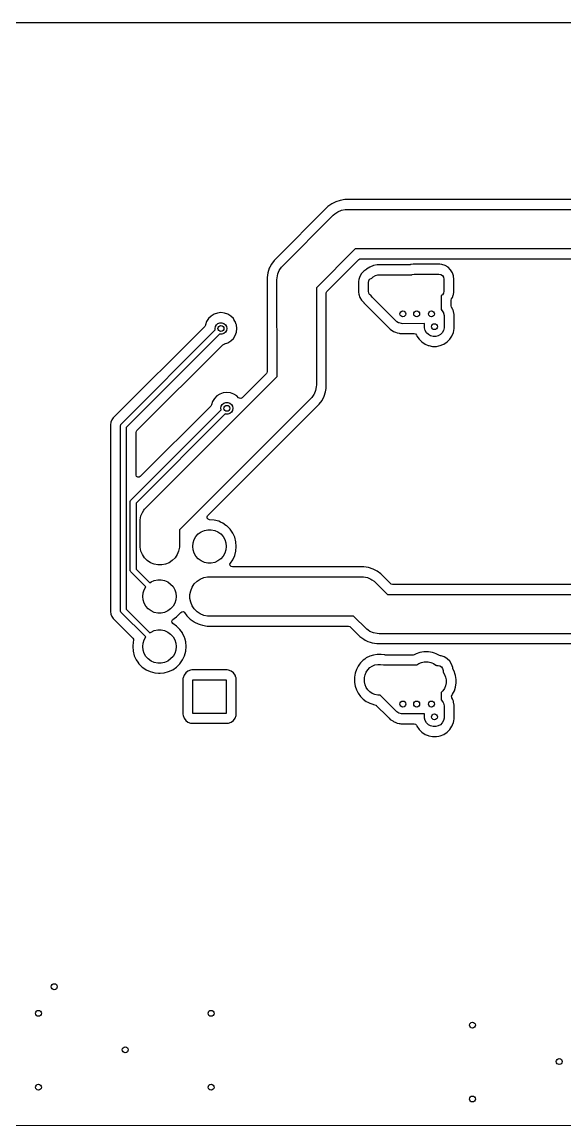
# Model space of a CAD drawing. Extents: x 40 to 347, y -158 to -43.
# Drawn here: x 288.8 to 316.3, y -157.7 to -101.7 of the extents above; entities that cross this region are included whole.
import ezdxf

# ---------------------------------------------------------------- set-up
doc = ezdxf.new("R2010")
doc.units = 0
doc.layers.add('BLACK', color=7, linetype='CONTINUOUS')

msp = doc.modelspace()

# ---------------------------------------------------------------- linework, layer by layer
at = {"layer": 'BLACK', "linetype": 'CONTINUOUS'}
for p, q in [((207.602681, -101.6505), (342.490236, -101.686013)), ((304.466065, -110.876238), (304.274988, -111.015065)), ((304.676503, -110.769014), (304.466065, -110.876238)), ((304.901131, -110.696027), (304.676503, -110.769014)), ((305.134403, -110.659081), (304.901131, -110.696027)), ((330.130434, -110.659081), (305.134403, -110.659081)), ((304.274988, -111.015065), (301.545484, -113.744569)), ((301.916989, -114.087687), (304.545393, -111.452474)), ((304.545393, -111.452474), (304.618106, -111.386571)), ((304.618106, -111.386571), (304.725123, -111.315065)), ((304.725123, -111.315065), (304.781103, -111.27766)), ((304.781103, -111.27766), (304.962215, -111.202641)), ((304.962215, -111.202641), (305.154483, -111.164396)), ((305.154483, -111.164396), (309.54, -111.159581)), ((309.54, -111.159581), (309.637121, -111.164351)), ((309.637121, -111.164351), (330.376614, -111.159674)), ((305.661296, -113.159132), (303.685641, -115.139905)), ((304.226819, -115.307289), (305.837708, -113.6964)), ((309.446268, -113.154976), (305.661296, -113.159132)), ((305.837708, -113.6964), (305.899031, -113.662915)), ((305.899031, -113.662915), (305.925389, -113.660081)), ((305.925389, -113.660081), (330.908097, -113.660081)), ((309.54, -113.159581), (309.446268, -113.154976)), ((330.888017, -113.154766), (309.54, -113.159581)), ((301.299433, -114.146084), (301.226446, -114.370712)), ((301.329255, -114.087558), (301.299433, -114.146084)), ((301.406657, -113.935646), (301.329255, -114.087558)), ((301.545484, -113.744569), (301.406657, -113.935646)), ((301.73306, -114.431796), (301.808079, -114.250684)), ((301.808079, -114.250684), (301.840752, -114.201786)), ((301.840752, -114.201786), (301.916989, -114.087687)), ((306.192448, -114.229541), (306.094289, -114.290087)), ((306.215028, -114.211688), (306.192448, -114.229541)), ((306.234547, -114.19217), (306.215028, -114.211688)), ((306.234548, -114.192169), (306.234547, -114.19217)), ((306.398411, -114.082678), (306.234548, -114.192169)), ((306.398424, -114.082671), (306.398411, -114.082678)), ((306.580492, -114.007257), (306.398424, -114.082671)), ((306.580502, -114.007254), (306.580492, -114.007257)), ((306.773789, -113.968807), (306.580502, -114.007254)), ((308.411909, -113.968807), (306.773789, -113.968807)), ((308.450911, -113.962513), (308.411909, -113.968807)), ((308.462312, -113.958735), (308.450911, -113.962513)), ((308.494535, -113.948057), (308.462312, -113.958735)), ((308.597313, -113.937558), (308.494535, -113.948057)), ((308.59733, -113.937557), (308.597313, -113.937558)), ((309.947342, -113.937557), (308.59733, -113.937557)), ((310.050127, -113.948057), (309.947342, -113.937557)), ((310.050129, -113.948058), (310.050127, -113.948057)), ((310.216666, -114.003243), (310.050129, -113.948058)), ((310.365988, -114.095345), (310.216666, -114.003243)), ((310.490044, -114.219401), (310.365988, -114.095345)), ((310.582146, -114.368723), (310.490044, -114.219401)), ((301.226446, -114.370712), (301.1895, -114.603983)), ((301.1895, -114.603983), (301.1895, -119.38711)), ((301.69, -114.722081), (301.694815, -114.624064)), ((301.694357, -119.641708), (301.69, -114.722081)), ((301.694815, -114.624064), (301.73306, -114.431796)), ((305.831983, -114.715347), (305.821832, -114.814704)), ((305.821832, -114.814704), (305.821832, -115.361394)), ((305.885328, -114.554362), (305.831983, -114.715347)), ((305.885333, -114.554351), (305.885328, -114.554362)), ((305.974361, -114.410016), (305.885333, -114.554351)), ((306.094289, -114.290087), (305.974361, -114.410016)), ((306.322332, -114.863057), (306.339459, -114.776953)), ((306.339459, -114.776953), (306.388233, -114.703958)), ((306.388233, -114.703958), (306.461228, -114.655184)), ((306.461228, -114.655184), (306.491398, -114.649182)), ((306.491398, -114.649182), (306.567951, -114.57263)), ((306.567951, -114.57263), (306.68099, -114.507367)), ((306.68099, -114.507367), (306.807069, -114.473585)), ((306.807069, -114.473585), (307.922332, -114.469307)), ((307.922332, -114.469307), (307.981479, -114.473184)), ((307.981479, -114.473184), (308.530215, -114.471416)), ((308.530215, -114.471416), (308.551661, -114.457087)), ((308.551661, -114.457087), (308.647332, -114.438057)), ((308.647332, -114.438057), (309.897332, -114.438057)), ((309.897332, -114.438057), (309.993003, -114.457087)), ((309.993003, -114.457087), (310.074109, -114.51128)), ((310.074109, -114.51128), (310.128302, -114.592386)), ((310.128302, -114.592386), (310.147332, -114.688057)), ((310.147332, -114.688057), (310.147332, -115.313057)), ((310.635746, -114.530476), (310.582146, -114.368723)), ((310.63733, -114.535257), (310.635746, -114.530476)), ((310.637331, -114.53526), (310.63733, -114.535257)), ((310.64449, -114.605346), (310.637331, -114.53526)), ((310.647831, -114.638049), (310.64449, -114.605346)), ((310.647832, -115.363066), (310.647831, -114.638049)), ((303.685641, -115.139905), (303.69, -120.06)), ((304.1905, -115.39497), (304.200359, -115.361394)), ((304.200359, -115.361394), (304.210185, -115.327931)), ((304.210185, -115.327931), (304.226819, -115.307289)), ((305.821832, -115.361394), (305.821833, -115.361412)), ((305.821833, -115.361412), (305.831982, -115.460764)), ((306.322332, -115.313057), (306.322332, -114.863057)), ((306.339459, -115.399161), (306.322332, -115.313057)), ((310.147332, -115.313057), (310.128302, -115.408728)), ((310.637331, -115.465854), (310.647832, -115.363066)), ((304.1905, -120.178097), (304.1905, -115.39497)), ((305.831982, -115.460764), (305.831983, -115.460767)), ((305.831983, -115.460767), (305.885328, -115.621751)), ((305.885328, -115.621751), (305.885333, -115.621762)), ((305.885333, -115.621762), (305.974361, -115.766097)), ((305.974361, -115.766097), (305.974364, -115.766101)), ((305.974364, -115.766101), (306.071132, -115.862869)), ((306.071132, -115.862869), (306.086553, -115.881659)), ((306.086553, -115.881659), (306.095191, -115.894587)), ((306.095191, -115.894587), (306.095192, -115.894588)), ((306.095192, -115.894588), (306.095193, -115.894589)), ((306.095193, -115.894589), (306.23455, -116.033946)), ((306.388233, -115.472156), (306.339459, -115.399161)), ((306.446875, -115.511339), (306.388233, -115.472156)), ((306.475655, -115.561188), (306.446875, -115.511339)), ((306.47567, -115.561203), (306.475655, -115.561188)), ((306.518779, -115.61036), (306.47567, -115.561203)), ((307.767744, -116.853277), (306.518779, -115.61036)), ((310.074109, -115.489834), (310.019057, -115.526618)), ((310.019057, -115.526618), (310.0216, -116.249099)), ((310.128302, -115.408728), (310.074109, -115.489834)), ((310.522832, -115.76372), (310.541294, -115.698623)), ((310.522832, -116.041202), (310.522832, -115.76372)), ((310.541294, -115.698623), (310.582141, -115.632399)), ((310.58214, -115.632399), (310.582146, -115.632391)), ((310.582141, -115.632399), (310.58214, -115.632399)), ((310.582146, -115.632391), (310.622241, -115.511394)), ((310.622241, -115.511394), (310.637331, -115.465854)), ((298.500476, -116.474211), (298.347737, -116.570184)), ((298.670745, -116.414631), (298.500476, -116.474211)), ((298.67075, -116.41463), (298.670745, -116.414631)), ((298.849996, -116.394435), (298.67075, -116.41463)), ((298.850004, -116.394435), (298.849996, -116.394435)), ((299.029249, -116.41463), (298.850004, -116.394435)), ((299.029254, -116.414631), (299.029249, -116.41463)), ((299.199523, -116.474211), (299.029254, -116.414631)), ((299.352116, -116.570092), (299.199523, -116.474211)), ((306.23455, -116.033946), (306.234551, -116.033946)), ((306.234551, -116.033946), (306.241618, -116.041013)), ((306.241618, -116.041013), (306.241617, -116.041013)), ((306.241617, -116.041013), (306.24162, -116.041015)), ((306.24162, -116.041015), (307.295192, -117.094588)), ((310.0216, -116.249099), (310.025885, -116.253254)), ((310.025885, -116.253254), (310.069, -116.302417)), ((310.069, -116.302417), (310.069009, -116.302426)), ((310.069009, -116.302426), (310.12451, -116.398557)), ((310.12451, -116.398557), (310.134272, -116.415465)), ((310.134272, -116.415465), (310.168055, -116.541544)), ((310.522852, -116.043414), (310.522832, -116.041202)), ((310.543728, -116.110091), (310.522852, -116.043414)), ((310.558964, -116.132893), (310.543728, -116.110091)), ((310.558966, -116.132899), (310.558964, -116.132893)), ((310.558967, -116.1329), (310.558966, -116.132899)), ((310.594021, -116.21753), (310.558967, -116.1329)), ((310.602887, -116.238934), (310.594021, -116.21753)), ((310.622797, -116.287002), (310.602887, -116.238934)), ((310.634383, -116.314972), (310.622797, -116.287002)), ((310.634385, -116.314977), (310.634383, -116.314972)), ((310.646826, -116.377523), (310.634385, -116.314977)), ((310.65101, -116.398557), (310.646826, -116.377523)), ((310.669983, -116.493946), (310.65101, -116.398557)), ((310.672831, -116.508262), (310.669983, -116.493946)), ((298.063815, -117.027988), (298.036743, -117.0924)), ((298.06463, -117.020753), (298.063815, -117.027988)), ((298.064632, -117.020744), (298.06463, -117.020753)), ((298.12421, -116.850478), (298.064632, -117.020744)), ((298.220184, -116.697737), (298.12421, -116.850478)), ((298.347737, -116.570184), (298.220184, -116.697737)), ((298.568092, -117.097394), (298.620187, -117.007164)), ((298.620187, -117.007164), (298.7, -116.940192)), ((298.7, -116.940192), (298.797906, -116.904558)), ((298.797906, -116.904558), (298.902094, -116.904558)), ((298.902094, -116.904558), (299, -116.940192)), ((299, -116.940192), (299.079813, -117.007164)), ((299.079813, -117.007164), (299.131908, -117.097394)), ((299.352262, -116.570184), (299.352116, -116.570092)), ((299.479816, -116.697738), (299.352262, -116.570184)), ((299.505286, -116.738273), (299.479816, -116.697738)), ((299.557106, -116.820745), (299.505286, -116.738273)), ((299.575789, -116.850478), (299.557106, -116.820745)), ((299.624246, -116.988959), (299.575789, -116.850478)), ((299.635368, -117.020745), (299.624246, -116.988959)), ((299.635369, -117.02075), (299.635368, -117.020745)), ((299.655565, -117.199996), (299.635369, -117.02075)), ((307.767951, -116.853484), (307.767744, -116.853277)), ((307.856414, -116.904558), (307.767951, -116.853484)), ((307.88099, -116.918747), (307.856414, -116.904558)), ((308.007069, -116.95253), (307.88099, -116.918747)), ((308.007084, -116.95253), (308.007069, -116.95253)), ((308.072332, -116.956807), (308.007084, -116.95253)), ((309.174957, -116.953693), (308.072332, -116.956807)), ((309.17661, -117.17207), (309.174957, -116.953693)), ((310.168055, -116.541544), (310.168055, -116.541676)), ((310.168055, -116.541676), (310.172332, -117.106807)), ((310.672832, -116.508265), (310.672831, -116.508262)), ((310.672832, -117.20535), (310.672832, -116.508265)), ((298.028277, -117.101776), (293.394727, -121.735325)), ((293.775279, -122.066665), (298.563193, -117.274823)), ((298.772153, -117.486068), (294.047146, -122.214951)), ((298.036743, -117.0924), (298.028277, -117.101776)), ((298.55, -117.2), (298.568092, -117.097394)), ((298.563193, -117.274823), (298.55, -117.2)), ((298.797906, -117.495442), (298.772153, -117.486068)), ((298.902094, -117.495442), (298.797906, -117.495442)), ((299, -117.459808), (298.902094, -117.495442)), ((299.079813, -117.392836), (299, -117.459808)), ((299.131908, -117.302606), (299.079813, -117.392836)), ((299.131908, -117.097394), (299.15, -117.2)), ((299.15, -117.2), (299.131908, -117.302606)), ((299.479816, -117.702262), (299.575789, -117.549522)), ((299.575789, -117.549522), (299.635368, -117.379255)), ((299.635368, -117.379255), (299.635369, -117.379249)), ((299.635369, -117.379249), (299.655565, -117.200003)), ((299.655565, -117.200003), (299.655565, -117.199996)), ((307.295192, -117.094588), (307.295193, -117.094589)), ((307.295193, -117.094589), (307.395192, -117.194588)), ((307.395192, -117.194588), (307.434551, -117.233947)), ((307.434551, -117.233947), (307.598411, -117.343435)), ((307.598411, -117.343435), (307.598413, -117.343436)), ((307.598413, -117.343436), (307.598418, -117.343439)), ((307.598418, -117.343439), (307.70132, -117.386062)), ((307.70132, -117.386062), (307.780496, -117.418858)), ((307.780496, -117.418858), (307.877144, -117.438082)), ((307.877144, -117.438082), (307.925467, -117.447694)), ((307.925467, -117.447694), (307.97379, -117.457307)), ((307.97379, -117.457307), (307.973791, -117.457307)), ((307.973791, -117.457307), (307.973792, -117.457307)), ((307.973792, -117.457307), (308.170872, -117.457307)), ((308.170872, -117.457307), (308.651727, -117.457307)), ((308.651727, -117.457307), (308.718766, -117.476992)), ((308.718766, -117.476992), (308.764521, -117.529796)), ((308.764521, -117.529796), (308.766271, -117.533816)), ((308.766271, -117.533816), (308.779333, -117.56535)), ((308.779333, -117.56535), (308.785699, -117.580719)), ((308.785699, -117.580719), (308.785703, -117.580726)), ((308.785703, -117.580726), (308.895192, -117.744589)), ((309.210392, -117.298149), (309.17661, -117.17207)), ((309.275655, -117.411188), (309.210392, -117.298149)), ((309.367951, -117.503484), (309.275655, -117.411188)), ((309.48099, -117.568747), (309.367951, -117.503484)), ((309.607069, -117.602529), (309.48099, -117.568747)), ((309.737595, -117.602529), (309.607069, -117.602529)), ((309.863674, -117.568747), (309.737595, -117.602529)), ((309.976713, -117.503484), (309.863674, -117.568747)), ((310.069009, -117.411188), (309.976713, -117.503484)), ((310.134272, -117.298149), (310.069009, -117.411188)), ((310.168054, -117.17207), (310.134272, -117.298149)), ((310.172332, -117.106807), (310.168054, -117.17207)), ((310.449471, -117.744589), (310.558964, -117.580721)), ((310.558964, -117.580721), (310.634383, -117.398642)), ((310.634383, -117.398642), (310.652941, -117.305348)), ((310.652941, -117.305348), (310.672832, -117.20535)), ((294.586814, -122.38313), (298.948223, -118.02172)), ((298.948223, -118.02172), (299.009544, -117.988237)), ((299.009544, -117.988237), (299.02202, -117.986183)), ((299.02202, -117.986183), (299.029255, -117.985368)), ((299.029255, -117.985368), (299.199522, -117.925789)), ((299.199522, -117.925789), (299.352262, -117.829816)), ((299.352262, -117.829816), (299.479816, -117.702262)), ((308.895192, -117.744589), (309.034546, -117.883943)), ((309.034546, -117.883943), (309.03455, -117.883946)), ((309.03455, -117.883946), (309.198411, -117.993435)), ((309.198411, -117.993435), (309.198424, -117.993442)), ((309.198424, -117.993442), (309.36254, -118.06142)), ((309.36254, -118.06142), (309.380497, -118.068858)), ((309.380497, -118.068858), (309.380501, -118.068858)), ((309.380501, -118.068858), (309.380502, -118.068859)), ((309.380502, -118.068859), (309.573788, -118.107307)), ((309.573788, -118.107307), (309.573791, -118.107307)), ((309.573791, -118.107307), (309.770875, -118.107307)), ((309.770875, -118.107307), (309.900914, -118.081439)), ((309.900914, -118.081439), (309.964167, -118.068858)), ((309.964167, -118.068858), (310.105083, -118.010489)), ((310.105083, -118.010489), (310.146239, -117.993442)), ((310.146239, -117.993441), (310.146246, -117.993439)), ((310.146239, -117.993442), (310.146239, -117.993441)), ((310.146246, -117.993439), (310.310114, -117.883946)), ((310.310114, -117.883946), (310.449471, -117.744589)), ((294.976989, -126.365606), (301.694357, -119.641708)), ((301.153181, -119.474791), (299.917706, -120.710266)), ((301.169815, -119.454149), (301.153181, -119.474791)), ((301.1895, -119.38711), (301.169815, -119.454149)), ((303.64694, -120.350285), (303.571921, -120.531397)), ((303.685185, -120.158017), (303.64694, -120.350285)), ((303.69, -120.06), (303.685185, -120.158017)), ((304.080568, -120.635992), (304.153553, -120.411369)), ((304.153553, -120.411369), (304.180393, -120.241908)), ((304.180393, -120.241908), (304.1905, -120.178097)), ((303.46301, -120.694394), (296.747091, -127.41684)), ((298.42421, -120.900478), (298.364632, -121.070744)), ((298.520184, -120.747737), (298.42421, -120.900478)), ((298.647737, -120.620184), (298.520184, -120.747737)), ((298.800476, -120.524211), (298.647737, -120.620184)), ((298.970745, -120.464631), (298.800476, -120.524211)), ((298.97075, -120.46463), (298.970745, -120.464631)), ((299.149996, -120.444435), (298.97075, -120.46463)), ((299, -120.990192), (299.097906, -120.954558)), ((299.097906, -120.954558), (299.202094, -120.954558)), ((299.150004, -120.444435), (299.149996, -120.444435)), ((299.329249, -120.46463), (299.150004, -120.444435)), ((299.202094, -120.954558), (299.3, -120.990192)), ((299.329254, -120.464631), (299.329249, -120.46463)), ((299.499523, -120.524211), (299.329254, -120.464631)), ((299.652262, -120.620184), (299.499523, -120.524211)), ((299.742344, -120.710266), (299.652262, -120.620184)), ((299.786691, -120.738767), (299.742344, -120.710266)), ((299.856383, -120.743751), (299.786691, -120.738767)), ((299.917706, -120.710266), (299.856383, -120.743751)), ((303.555471, -120.556016), (303.46301, -120.694394)), ((303.571921, -120.531397), (303.555471, -120.556016)), ((303.834517, -121.03751), (303.973343, -120.846434)), ((303.973343, -120.846434), (304.080568, -120.635992)), ((294.275279, -125.916665), (298.863194, -121.324828)), ((299.072159, -121.536071), (294.547195, -126.064901)), ((298.328277, -121.151775), (294.762181, -124.717872)), ((298.336743, -121.1424), (298.328277, -121.151775)), ((298.363815, -121.077988), (298.336743, -121.1424)), ((298.36463, -121.070752), (298.363815, -121.077988)), ((298.364632, -121.070744), (298.36463, -121.070752)), ((298.85, -121.25), (298.868092, -121.147394)), ((298.863194, -121.324828), (298.85, -121.25)), ((298.868092, -121.147394), (298.920187, -121.057164)), ((298.920187, -121.057164), (299, -120.990192)), ((299.097906, -121.545442), (299.072159, -121.536071)), ((299.202094, -121.545442), (299.097906, -121.545442)), ((299.3, -121.509808), (299.202094, -121.545442)), ((299.3, -120.990192), (299.379813, -121.057164)), ((299.379813, -121.442836), (299.3, -121.509808)), ((299.379813, -121.057164), (299.431908, -121.147394)), ((299.431908, -121.352606), (299.379813, -121.442836)), ((299.431908, -121.147394), (299.45, -121.25)), ((299.45, -121.25), (299.431908, -121.352606)), ((300.241835, -124.630191), (303.834517, -121.03751)), ((293.274497, -121.960261), (293.2495, -122.085928)), ((293.2495, -122.085928), (293.2495, -131.569795)), ((293.274499, -121.960255), (293.274497, -121.960261)), ((293.323534, -121.841874), (293.274499, -121.960255)), ((293.358674, -121.789283), (293.323534, -121.841874)), ((293.394724, -121.735328), (293.358673, -121.789282)), ((293.358673, -121.789282), (293.358674, -121.789283)), ((293.394727, -121.735325), (293.394724, -121.735328)), ((293.752882, -122.120736), (293.7673, -122.085928)), ((293.7673, -122.085928), (293.775279, -122.066665)), ((293.75, -122.15), (293.752882, -122.120736)), ((293.752882, -131.534989), (293.75, -122.15)), ((294.047146, -122.214951), (294.049982, -131.447504)), ((294.5505, -122.470806), (294.570185, -122.403767)), ((294.5505, -124.630191), (294.5505, -122.470806)), ((294.570185, -122.403767), (294.586814, -122.38313)), ((294.550816, -124.639037), (294.5505, -124.630191)), ((294.575233, -124.704501), (294.550816, -124.639037)), ((294.631166, -124.746373), (294.575233, -124.704501)), ((294.700858, -124.751357), (294.631166, -124.746373)), ((294.762181, -124.717872), (294.700858, -124.751357)), ((298.181309, -126.690717), (300.241835, -124.630191)), ((294.25, -126), (294.252882, -125.970736)), ((294.252882, -129.494989), (294.25, -126)), ((294.252882, -125.970736), (294.271711, -125.92528)), ((294.271711, -125.92528), (294.275279, -125.916665)), ((294.547195, -126.064901), (294.549951, -129.40742)), ((294.79306, -126.709715), (294.868079, -126.528603)), ((294.868079, -126.528603), (294.939991, -126.420979)), ((294.939991, -126.420979), (294.976989, -126.365606)), ((294.75, -127), (294.754815, -126.901983)), ((294.754815, -128.300098), (294.75, -127)), ((294.754815, -126.901983), (294.79306, -126.709715)), ((298.146252, -126.760751), (298.175277, -126.697195)), ((298.156196, -126.829909), (298.146252, -126.760751)), ((298.201951, -126.882713), (298.156196, -126.829909)), ((298.175277, -126.697195), (298.181309, -126.690717)), ((298.266949, -126.901798), (298.201951, -126.882713)), ((298.266938, -126.901926), (298.266949, -126.901798)), ((298.267571, -126.901981), (298.266938, -126.901926)), ((298.26899, -126.902398), (298.267571, -126.901981)), ((298.272333, -126.902398), (298.26899, -126.902398)), ((298.507735, -126.922993), (298.272333, -126.902398)), ((298.507745, -126.922995), (298.507735, -126.922993)), ((298.735987, -126.984151), (298.507745, -126.922995)), ((298.735991, -126.984153), (298.735987, -126.984151)), ((298.735995, -126.984154), (298.735991, -126.984153)), ((298.826913, -127.02655), (298.735995, -126.984154)), ((298.950162, -127.084022), (298.826913, -127.02655)), ((298.950166, -127.084024), (298.950162, -127.084022)), ((299.104853, -127.192338), (298.950166, -127.084024)), ((296.747091, -127.41684), (296.75, -128.202081)), ((297.584668, -127.75844), (297.703571, -127.626384)), ((297.703571, -127.626384), (297.847332, -127.521935)), ((297.847332, -127.521935), (298.009668, -127.449659)), ((298.009668, -127.449659), (298.183483, -127.412713)), ((298.183483, -127.412713), (298.361181, -127.412713)), ((298.361181, -127.412713), (298.534996, -127.449659)), ((298.534996, -127.449659), (298.697332, -127.521935)), ((298.697332, -127.521935), (298.841093, -127.626384)), ((298.841093, -127.626384), (298.959996, -127.75844)), ((299.135282, -127.213645), (299.104853, -127.192338)), ((299.143727, -127.219558), (299.135282, -127.213645)), ((299.143734, -127.219563), (299.143727, -127.219558)), ((299.310826, -127.386654), (299.143734, -127.219563)), ((299.419251, -127.541501), (299.310826, -127.386654)), ((299.446367, -127.580228), (299.419251, -127.541501)), ((299.546235, -127.794394), (299.446367, -127.580228)), ((296.75, -128.202081), (296.745185, -128.300098)), ((297.422332, -128.258057), (297.440907, -128.081332)), ((297.440907, -128.434782), (297.422332, -128.258057)), ((297.440907, -128.081332), (297.495818, -127.912331)), ((297.495818, -127.912331), (297.584668, -127.75844)), ((298.959996, -127.75844), (299.048846, -127.912331)), ((299.048846, -127.912331), (299.103757, -128.081332)), ((299.103757, -128.081332), (299.122332, -128.258057)), ((299.122332, -128.258057), (299.103757, -128.434782)), ((299.607395, -128.022649), (299.546235, -127.794394)), ((299.627991, -128.258057), (299.607395, -128.022649)), ((299.607395, -128.493465), (299.627991, -128.258057)), ((294.79306, -128.492366), (294.754815, -128.300098)), ((294.868079, -128.673478), (294.79306, -128.492366)), ((294.97699, -128.836474), (294.868079, -128.673478)), ((296.631921, -128.673478), (296.52301, -128.836474)), ((296.70694, -128.492366), (296.631921, -128.673478)), ((296.745185, -128.300098), (296.70694, -128.492366)), ((297.495818, -128.603783), (297.440907, -128.434782)), ((297.584668, -128.757674), (297.495818, -128.603783)), ((297.703571, -128.88973), (297.584668, -128.757674)), ((298.959996, -128.757674), (298.841093, -128.88973)), ((299.048846, -128.603783), (298.959996, -128.757674)), ((299.103757, -128.434782), (299.048846, -128.603783)), ((299.446367, -128.935887), (299.546235, -128.72172)), ((299.546235, -128.72172), (299.607395, -128.493465)), ((295.115607, -128.975091), (294.97699, -128.836474)), ((295.278603, -129.084002), (295.115607, -128.975091)), ((295.459715, -129.159021), (295.278603, -129.084002)), ((295.651983, -129.197266), (295.459715, -129.159021)), ((295.848017, -129.197266), (295.651983, -129.197266)), ((296.040285, -129.159021), (295.848017, -129.197266)), ((296.221397, -129.084002), (296.040285, -129.159021)), ((296.384393, -128.975091), (296.221397, -129.084002)), ((296.52301, -128.836474), (296.384393, -128.975091)), ((297.847332, -128.994179), (297.703571, -128.88973)), ((298.009668, -129.066455), (297.847332, -128.994179)), ((298.183483, -129.103401), (298.009668, -129.066455)), ((298.361181, -129.103401), (298.183483, -129.103401)), ((298.534996, -129.066455), (298.361181, -129.103401)), ((298.697332, -128.994179), (298.534996, -129.066455)), ((298.841093, -128.88973), (298.697332, -128.994179)), ((299.308587, -129.15591), (299.32975, -129.102434)), ((299.318531, -129.225068), (299.308587, -129.15591)), ((299.364286, -129.277872), (299.318531, -129.225068)), ((299.32975, -129.102434), (299.446364, -128.935891)), ((299.431325, -129.297557), (299.364286, -129.277872)), ((306.100424, -129.297557), (299.431325, -129.297557)), ((299.446363, -128.935891), (299.446367, -128.935887)), ((299.446364, -128.935891), (299.446363, -128.935891)), ((306.100429, -129.297557), (306.100424, -129.297557)), ((306.3337, -129.334503), (306.100429, -129.297557)), ((306.558328, -129.40749), (306.3337, -129.334503)), ((294.261053, -129.514714), (294.252882, -129.494989)), ((294.275279, -129.54906), (294.261053, -129.514714)), ((294.293934, -129.571791), (294.275279, -129.54906)), ((295.036669, -130.312292), (294.293934, -129.571791)), ((294.549951, -129.40742), (295.24897, -130.104336)), ((297.637939, -130.025047), (297.800935, -129.916136)), ((297.800935, -129.916136), (297.982047, -129.841117)), ((297.982047, -129.841117), (298.174315, -129.802872)), ((298.174315, -129.802872), (305.982332, -129.798057)), ((305.982332, -129.798057), (306.080349, -129.802872)), ((306.080349, -129.802872), (306.272617, -129.841117)), ((306.272617, -129.841117), (306.453729, -129.916136)), ((306.453729, -129.916136), (306.500344, -129.947283)), ((306.500344, -129.947283), (306.616726, -130.025046)), ((306.699837, -129.479593), (306.558328, -129.40749)), ((306.768766, -129.514714), (306.699837, -129.479593)), ((306.947856, -129.644832), (306.768766, -129.514714)), ((306.959843, -129.653541), (306.947856, -129.644832)), ((307.45754, -130.151238), (306.959843, -129.653541)), ((294.900907, -130.621332), (294.955818, -130.452331)), ((294.955818, -130.452331), (295.036669, -130.312292)), ((295.24897, -130.104336), (295.307332, -130.061935)), ((295.307332, -130.061935), (295.469668, -129.989659)), ((295.469668, -129.989659), (295.643483, -129.952713)), ((295.643483, -129.952713), (295.821181, -129.952713)), ((295.821181, -129.952713), (295.994996, -129.989659)), ((295.994996, -129.989659), (296.157332, -130.061935)), ((296.157332, -130.061935), (296.301093, -130.166384)), ((296.301093, -130.166384), (296.419996, -130.29844)), ((296.419996, -130.29844), (296.508846, -130.452331)), ((296.508846, -130.452331), (296.563757, -130.621332)), ((297.277147, -130.70004), (297.315392, -130.507772)), ((297.315392, -130.507772), (297.390411, -130.32666)), ((297.390411, -130.32666), (297.499322, -130.163664)), ((297.499322, -130.163664), (297.637939, -130.025047)), ((306.616726, -130.025046), (307.289203, -130.692767)), ((307.478182, -130.167872), (307.45754, -130.151238)), ((307.545221, -130.187557), (307.478182, -130.167872)), ((330.640424, -130.187557), (307.545221, -130.187557)), ((294.882332, -130.798057), (294.900907, -130.621332)), ((294.900907, -130.974782), (294.882332, -130.798057)), ((294.955818, -131.143783), (294.900907, -130.974782)), ((296.563757, -130.974782), (296.508846, -131.143783)), ((296.563757, -130.621332), (296.582332, -130.798057)), ((296.582332, -130.798057), (296.563757, -130.974782)), ((297.277147, -130.896074), (297.277147, -130.70004)), ((297.315392, -131.088342), (297.277147, -130.896074)), ((307.289203, -130.692767), (330.522332, -130.688057)), ((293.2495, -131.569795), (293.252634, -131.585549)), ((293.252634, -131.585549), (293.269325, -131.669459)), ((293.759542, -131.551067), (293.752882, -131.534989)), ((293.775279, -131.58906), (293.759542, -131.551067)), ((293.793934, -131.611791), (293.775279, -131.58906)), ((295.036851, -132.851977), (293.793934, -131.611791)), ((294.049982, -131.447504), (295.249248, -132.644135)), ((295.044668, -131.297674), (294.955818, -131.143783)), ((295.163571, -131.42973), (295.044668, -131.297674)), ((295.307332, -131.534179), (295.163571, -131.42973)), ((295.469668, -131.606455), (295.307332, -131.534179)), ((295.643483, -131.643401), (295.469668, -131.606455)), ((295.994996, -131.606455), (295.821181, -131.643401)), ((296.157332, -131.534179), (295.994996, -131.606455)), ((296.301093, -131.42973), (296.157332, -131.534179)), ((296.419996, -131.297674), (296.301093, -131.42973)), ((296.508846, -131.143783), (296.419996, -131.297674)), ((296.770827, -131.669458), (296.80848, -131.615682)), ((296.80848, -131.615682), (296.863054, -131.572059)), ((296.863054, -131.572059), (296.932553, -131.564865)), ((296.932553, -131.564865), (296.994908, -131.596387)), ((296.994908, -131.596387), (297.010371, -131.61392)), ((297.010371, -131.61392), (297.127815, -131.775567)), ((297.390411, -131.269454), (297.315392, -131.088342)), ((297.499322, -131.43245), (297.390411, -131.269454)), ((297.637939, -131.571067), (297.499322, -131.43245)), ((297.800935, -131.679978), (297.637939, -131.571067)), ((293.269325, -131.669459), (293.272354, -131.684683)), ((293.272354, -131.684683), (293.272355, -131.684693)), ((293.272355, -131.684693), (293.272356, -131.684693)), ((293.272356, -131.684693), (293.274498, -131.695469)), ((293.274498, -131.695469), (293.274499, -131.69547)), ((293.274499, -131.69547), (293.323533, -131.81385)), ((293.323533, -131.81385), (293.394726, -131.920398)), ((293.394726, -131.920398), (293.394727, -131.920399)), ((293.394727, -131.920399), (294.384622, -132.910293)), ((295.821181, -131.643401), (295.643483, -131.643401)), ((296.367355, -132.045557), (296.398878, -131.983202)), ((296.374549, -132.115055), (296.367355, -132.045557)), ((296.418174, -132.169632), (296.374549, -132.115055)), ((296.398878, -131.983202), (296.418174, -131.966482)), ((296.418174, -131.966482), (296.483987, -131.920399)), ((296.603728, -132.299558), (296.418174, -132.169632)), ((296.483987, -131.920399), (296.603733, -131.836552)), ((296.603733, -131.836552), (296.770827, -131.669458)), ((297.127815, -131.775567), (297.294822, -131.942574)), ((297.294822, -131.942574), (297.485899, -132.0814)), ((297.485899, -132.0814), (297.517517, -132.09751)), ((297.517517, -132.09751), (297.696335, -132.188623)), ((297.696335, -132.188623), (297.696337, -132.188623)), ((297.696337, -132.188623), (297.69634, -132.188625)), ((297.69634, -132.188625), (297.791062, -132.219402)), ((297.982047, -131.754997), (297.800935, -131.679978)), ((298.174315, -131.793242), (297.982047, -131.754997)), ((298.272332, -131.798057), (298.174315, -131.793242)), ((305.565674, -131.793559), (298.272332, -131.798057)), ((306.237938, -132.461067), (305.565674, -131.793559)), ((295.249248, -132.644135), (295.307332, -132.601935)), ((295.307332, -132.601935), (295.469668, -132.529659)), ((295.469668, -132.529659), (295.643483, -132.492713)), ((295.643483, -132.492713), (295.821181, -132.492713)), ((295.821181, -132.492713), (295.994996, -132.529659)), ((295.994996, -132.529659), (296.157332, -132.601935)), ((296.157332, -132.601935), (296.301093, -132.706384)), ((296.301093, -132.706384), (296.419996, -132.83844)), ((296.603734, -132.299563), (296.603728, -132.299558)), ((296.770826, -132.466654), (296.603734, -132.299563)), ((296.895618, -132.644876), (296.770826, -132.466654)), ((296.906367, -132.660228), (296.895618, -132.644876)), ((297.006235, -132.874394), (296.906367, -132.660228)), ((297.791062, -132.219402), (297.920963, -132.26161)), ((297.920963, -132.26161), (298.154235, -132.298557)), ((298.154235, -132.298557), (298.15424, -132.298557)), ((298.15424, -132.298557), (305.309443, -132.298557)), ((305.309443, -132.298557), (305.376482, -132.318242)), ((305.376482, -132.318242), (305.397124, -132.334876)), ((305.397124, -132.334876), (305.894822, -132.832574)), ((306.312006, -132.510557), (306.237938, -132.461067)), ((306.400935, -132.569978), (306.312006, -132.510557)), ((306.582047, -132.644997), (306.400935, -132.569978)), ((306.774315, -132.683242), (306.582047, -132.644997)), ((306.872332, -132.688057), (306.774315, -132.683242)), ((330.550283, -132.683256), (306.872332, -132.688057)), ((294.397269, -133.102647), (294.376673, -133.338056)), ((294.384622, -132.910293), (294.418107, -132.971616)), ((294.416716, -133.030065), (294.397269, -133.102646)), ((294.397269, -133.102646), (294.397269, -133.102647)), ((294.418107, -132.971616), (294.416716, -133.030065)), ((294.882332, -133.338057), (294.900907, -133.161332)), ((294.900907, -133.161332), (294.955818, -132.992331)), ((294.955818, -132.992331), (295.036851, -132.851977)), ((296.419996, -132.83844), (296.508846, -132.992331)), ((296.508846, -132.992331), (296.563757, -133.161332)), ((296.563757, -133.161332), (296.582332, -133.338057)), ((297.006236, -132.8744), (297.006235, -132.874394)), ((297.006237, -132.874401), (297.006236, -132.8744)), ((297.015854, -132.910293), (297.006237, -132.874401)), ((297.067395, -133.102649), (297.015854, -132.910293)), ((297.087991, -133.338057), (297.067395, -133.102649)), ((305.894822, -132.832574), (306.085898, -132.9714)), ((306.085898, -132.9714), (306.160811, -133.00957)), ((306.160811, -133.00957), (306.296335, -133.078623)), ((306.296335, -133.078623), (306.296337, -133.078623)), ((306.296337, -133.078623), (306.29634, -133.078625)), ((306.29634, -133.078625), (306.416744, -133.117746)), ((306.416744, -133.117746), (306.520963, -133.15161)), ((306.520963, -133.15161), (306.754235, -133.188557)), ((306.754235, -133.188557), (306.75424, -133.188557)), ((306.75424, -133.188557), (306.990424, -133.188557)), ((306.990424, -133.188557), (330.450747, -133.188557)), ((294.376673, -133.338056), (294.376673, -133.338057)), ((294.376673, -133.338057), (294.397268, -133.57346)), ((294.397268, -133.57346), (294.39727, -133.57347)), ((294.39727, -133.57347), (294.458426, -133.801712)), ((294.458426, -133.801712), (294.458428, -133.801716)), ((294.458428, -133.801716), (294.458429, -133.80172)), ((294.458429, -133.80172), (294.554547, -134.007845)), ((294.900907, -133.514782), (294.882332, -133.338057)), ((294.955818, -133.683783), (294.900907, -133.514782)), ((295.044668, -133.837674), (294.955818, -133.683783)), ((295.163571, -133.96973), (295.044668, -133.837674)), ((296.419996, -133.837674), (296.301093, -133.96973)), ((296.508846, -133.683783), (296.419996, -133.837674)), ((296.563757, -133.514782), (296.508846, -133.683783)), ((296.582332, -133.338057), (296.563757, -133.514782)), ((296.906367, -134.015887), (297.006235, -133.80172)), ((297.006235, -133.80172), (297.067395, -133.573465)), ((297.067395, -133.573465), (297.087991, -133.338057)), ((306.392302, -133.829174), (306.216926, -133.918533)), ((306.579505, -133.768347), (306.392302, -133.829174)), ((306.77391, -133.737557), (306.579505, -133.768347)), ((306.773915, -133.737557), (306.77391, -133.737557)), ((306.970749, -133.737557), (306.773915, -133.737557)), ((306.970754, -133.737557), (306.970749, -133.737557)), ((307.15842, -133.76728), (306.970754, -133.737557)), ((307.177818, -133.768807), (307.15842, -133.76728)), ((308.595685, -133.768807), (307.177818, -133.768807)), ((308.65198, -133.755292), (308.595685, -133.768807)), ((308.752302, -133.704174), (308.65198, -133.755292)), ((308.939505, -133.643347), (308.752302, -133.704174)), ((309.13391, -133.612557), (308.939505, -133.643347)), ((309.133915, -133.612557), (309.13391, -133.612557)), ((309.376999, -133.612557), (309.133915, -133.612557)), ((309.377004, -133.612557), (309.376999, -133.612557)), ((309.571408, -133.643347), (309.377004, -133.612557)), ((309.681507, -133.679121), (309.571408, -133.643347)), ((309.758608, -133.704173), (309.681507, -133.679121)), ((309.758611, -133.704174), (309.758608, -133.704173)), ((309.758612, -133.704175), (309.758611, -133.704174)), ((309.936041, -133.794579), (309.758612, -133.704175)), ((309.979731, -133.807452), (309.936041, -133.794579)), ((310.010127, -133.810557), (309.979731, -133.807452)), ((310.010129, -133.810558), (310.010127, -133.810557)), ((310.160379, -133.860346), (310.010129, -133.810558)), ((310.176663, -133.865742), (310.160379, -133.860346)), ((310.176668, -133.865744), (310.176663, -133.865742)), ((310.193605, -133.876191), (310.176668, -133.865744)), ((294.554547, -134.007845), (294.558297, -134.015887)), ((294.558297, -134.015887), (294.558299, -134.015891)), ((294.558299, -134.015891), (294.639531, -134.131901)), ((294.639531, -134.131901), (294.693837, -134.209458)), ((294.693837, -134.209458), (294.860931, -134.376552)), ((294.860931, -134.376552), (294.938214, -134.430666)), ((294.938214, -134.430666), (295.054497, -134.512089)), ((295.307332, -134.074179), (295.163571, -133.96973)), ((295.469668, -134.146455), (295.307332, -134.074179)), ((295.643483, -134.183401), (295.469668, -134.146455)), ((295.821181, -134.183401), (295.643483, -134.183401)), ((295.994996, -134.146455), (295.821181, -134.183401)), ((296.157332, -134.074179), (295.994996, -134.146455)), ((296.301093, -133.96973), (296.157332, -134.074179)), ((296.410162, -134.512092), (296.603733, -134.376552)), ((296.603733, -134.376552), (296.770827, -134.209458)), ((296.770827, -134.209458), (296.906367, -134.015887)), ((305.802808, -134.332651), (305.713449, -134.508027)), ((305.87313, -134.235862), (305.802808, -134.332651)), ((305.918504, -134.173411), (305.87313, -134.235862)), ((305.918506, -134.173409), (305.918504, -134.173411)), ((306.057683, -134.034231), (305.918506, -134.173408)), ((305.918506, -134.173408), (305.918506, -134.173409)), ((306.057684, -134.034231), (306.057683, -134.034231)), ((306.057686, -134.034229), (306.057684, -134.034231)), ((306.139646, -133.974681), (306.057686, -134.034229)), ((306.216926, -133.918533), (306.139646, -133.974681)), ((306.292574, -134.512262), (306.396537, -134.408299)), ((306.396537, -134.408299), (306.518784, -134.326616)), ((306.518784, -134.326616), (306.654618, -134.270352)), ((306.654618, -134.270352), (306.798819, -134.241668)), ((306.798819, -134.241668), (306.945845, -134.241668)), ((306.945845, -134.241668), (307.090046, -134.270352)), ((307.090046, -134.270352), (307.095183, -134.272479)), ((307.095183, -134.272479), (307.922332, -134.269307)), ((307.922332, -134.269307), (307.981479, -134.273184)), ((307.981479, -134.273184), (308.775503, -134.270625)), ((308.775503, -134.270625), (308.878784, -134.201616)), ((308.878784, -134.201616), (309.014618, -134.145352)), ((309.014618, -134.145352), (309.158819, -134.116668)), ((309.158819, -134.116668), (309.278582, -134.113057)), ((309.278582, -134.113057), (309.352095, -134.116668)), ((309.352095, -134.116668), (309.496295, -134.145351)), ((309.496295, -134.145351), (309.547758, -134.166668)), ((309.547758, -134.166668), (309.63213, -134.201616)), ((309.63213, -134.201616), (309.749036, -134.27973)), ((309.749036, -134.27973), (309.754377, -134.283299)), ((309.754377, -134.283299), (309.771936, -134.300557)), ((309.771936, -134.300557), (309.857332, -134.300557)), ((309.857332, -134.300557), (309.953003, -134.319587)), ((309.953003, -134.319587), (310.034109, -134.37378)), ((310.034109, -134.37378), (310.088302, -134.454886)), ((310.325988, -133.957845), (310.193605, -133.876191)), ((310.450044, -134.081901), (310.325988, -133.957845)), ((310.542146, -134.231223), (310.450044, -134.081901)), ((310.597331, -134.39776), (310.542146, -134.231223)), ((310.602466, -134.448038), (310.597331, -134.39776)), ((295.054497, -134.512089), (295.054499, -134.51209)), ((295.054499, -134.51209), (295.054502, -134.512092)), ((295.054502, -134.512092), (295.268669, -134.61196)), ((295.268669, -134.61196), (295.496924, -134.67312)), ((295.496924, -134.67312), (295.68525, -134.689596)), ((295.68525, -134.689596), (295.732331, -134.693716)), ((295.732331, -134.693716), (295.732332, -134.693716)), ((295.732332, -134.693716), (295.732333, -134.693716)), ((295.732333, -134.693716), (295.771566, -134.690283)), ((295.771566, -134.690283), (295.96774, -134.67312)), ((295.96774, -134.67312), (296.195995, -134.61196)), ((296.195995, -134.61196), (296.410162, -134.512092)), ((296.921833, -134.98018), (296.921832, -134.980192)), ((296.921832, -134.980192), (296.921832, -136.775927)), ((296.924054, -134.959515), (296.921833, -134.98018)), ((296.92824, -134.920574), (296.924054, -134.959515)), ((296.978534, -134.785728), (296.92824, -134.920574)), ((296.978538, -134.785721), (296.978534, -134.785728)), ((297.064784, -134.670512), (296.978538, -134.785721)), ((297.064787, -134.670509), (297.064784, -134.670512)), ((297.179996, -134.584263), (297.064787, -134.670509)), ((297.180003, -134.584259), (297.179996, -134.584263)), ((297.314848, -134.533965), (297.180003, -134.584259)), ((297.374455, -134.527558), (297.314848, -134.533965)), ((297.374461, -134.527557), (297.374455, -134.527558)), ((299.170196, -134.527557), (297.374461, -134.527557)), ((299.170205, -134.527557), (299.170196, -134.527557)), ((299.170213, -134.527557), (299.170205, -134.527557)), ((299.170215, -134.527558), (299.170213, -134.527557)), ((299.229815, -134.533965), (299.170215, -134.527558)), ((299.36466, -134.584259), (299.229814, -134.533965)), ((299.229814, -134.533965), (299.229815, -134.533965)), ((299.364667, -134.584263), (299.36466, -134.584259)), ((299.479876, -134.670509), (299.364667, -134.584263)), ((299.479879, -134.670512), (299.479876, -134.670509)), ((299.566125, -134.785721), (299.479879, -134.670512)), ((299.566129, -134.785728), (299.566125, -134.785721)), ((299.613248, -134.912062), (299.566129, -134.785728)), ((299.616423, -134.920574), (299.613248, -134.912062)), ((299.622831, -134.980185), (299.616423, -134.920574)), ((299.622831, -135.155229), (299.622831, -134.980185)), ((305.652622, -134.69523), (305.621832, -134.889634)), ((305.621832, -134.889634), (305.621832, -135.155229)), ((305.713449, -134.508027), (305.652622, -134.69523)), ((306.122332, -134.988057), (306.125943, -134.914544)), ((306.125943, -135.13032), (306.122332, -134.988057)), ((306.125943, -134.914544), (306.154627, -134.770343)), ((306.154627, -134.770343), (306.210891, -134.634509)), ((306.210891, -134.634509), (306.292574, -134.512262)), ((310.088302, -134.454886), (310.107332, -134.550557)), ((310.107332, -134.550557), (310.107332, -134.638855)), ((310.107332, -134.638855), (310.183773, -134.75326)), ((310.183773, -134.75326), (310.240038, -134.889094)), ((310.240038, -134.889094), (310.268721, -135.033294)), ((310.603202, -134.45524), (310.602466, -134.448038)), ((310.616074, -134.498934), (310.603202, -134.45524)), ((310.617332, -134.501402), (310.616074, -134.498934)), ((310.681214, -134.626777), (310.617332, -134.501402)), ((310.681214, -134.626779), (310.681214, -134.626777)), ((310.681216, -134.626782), (310.681214, -134.626779)), ((310.705005, -134.699998), (310.681216, -134.626782)), ((310.742041, -134.81398), (310.705005, -134.699998)), ((310.772332, -135.005229), (310.742041, -134.81398)), ((297.422332, -136.728057), (297.422332, -135.028057)), ((297.422332, -135.028057), (299.122332, -135.028057)), ((299.122332, -135.028057), (299.122332, -136.728057)), ((299.622832, -136.77593), (299.622831, -135.155229)), ((305.621832, -135.155229), (305.652622, -135.349633)), ((305.652622, -135.349633), (305.713449, -135.536836)), ((305.713449, -135.536836), (305.768186, -135.644262)), ((306.154627, -135.274521), (306.125943, -135.13032)), ((306.210891, -135.410355), (306.154627, -135.274521)), ((306.292574, -135.532602), (306.210891, -135.410355)), ((306.396537, -135.636565), (306.292574, -135.532602)), ((310.183773, -135.460354), (310.102091, -135.582602)), ((310.240038, -135.324521), (310.183773, -135.460354)), ((310.268721, -135.18032), (310.240038, -135.324521)), ((310.268721, -135.033294), (310.268721, -135.18032)), ((310.681216, -135.586833), (310.742041, -135.399634)), ((310.742041, -135.399634), (310.744534, -135.383894)), ((310.744534, -135.383894), (310.772832, -135.205229)), ((310.772832, -135.008385), (310.772332, -135.005229)), ((310.772832, -135.205229), (310.772832, -135.008385)), ((305.768186, -135.644262), (305.802808, -135.712212)), ((305.802808, -135.712212), (305.918504, -135.871453)), ((305.918504, -135.871453), (306.057686, -136.010635)), ((306.057686, -136.010635), (306.216927, -136.126331)), ((306.518784, -135.718248), (306.396537, -135.636565)), ((306.654618, -135.774512), (306.518784, -135.718248)), ((306.798819, -135.803196), (306.654618, -135.774512)), ((306.913527, -135.803196), (306.798819, -135.803196)), ((307.767744, -136.653277), (306.913527, -135.803196)), ((310.102091, -135.582602), (310.020246, -135.664446)), ((310.020246, -135.664446), (310.0216, -136.049099)), ((310.0216, -136.049099), (310.025885, -136.053254)), ((310.025885, -136.053254), (310.069, -136.102417)), ((310.069, -136.102417), (310.069009, -136.102426)), ((310.069009, -136.102426), (310.110927, -136.17503)), ((310.542715, -135.860745), (310.565998, -135.797802)), ((310.556961, -135.929147), (310.542715, -135.860745)), ((310.55896, -135.932887), (310.556961, -135.929147)), ((310.558964, -135.932893), (310.55896, -135.932887)), ((310.559862, -135.93506), (310.558964, -135.932893)), ((310.600593, -136.033397), (310.559862, -135.93506)), ((310.565998, -135.797802), (310.591856, -135.762213)), ((310.591856, -135.762213), (310.681216, -135.586833)), ((310.602087, -136.037003), (310.600593, -136.033397)), ((310.634383, -136.114971), (310.602087, -136.037003)), ((306.216927, -136.126331), (306.292761, -136.16497)), ((306.292761, -136.16497), (306.392302, -136.215689)), ((306.392302, -136.215689), (306.392304, -136.215689)), ((306.392304, -136.215689), (306.392307, -136.215691)), ((306.392307, -136.215691), (306.546184, -136.265689)), ((306.546184, -136.265689), (306.579506, -136.276516)), ((306.579506, -136.276516), (306.655696, -136.288583)), ((306.655696, -136.288583), (306.718831, -136.318512)), ((306.718831, -136.318512), (306.723979, -136.323374)), ((306.723979, -136.323374), (307.295192, -136.894588)), ((307.767951, -136.653484), (307.767744, -136.653277)), ((307.871874, -136.713484), (307.767951, -136.653484)), ((310.110927, -136.17503), (310.134272, -136.215465)), ((310.134272, -136.215465), (310.168055, -136.341544)), ((310.168055, -136.341544), (310.168055, -136.341676)), ((310.168055, -136.341676), (310.172332, -136.906807)), ((310.642035, -136.153439), (310.634383, -136.114971)), ((310.672832, -136.308263), (310.642035, -136.153439)), ((310.672832, -137.00535), (310.672832, -136.308263)), ((296.921832, -136.775927), (296.921833, -136.775933)), ((296.921833, -136.775933), (296.92824, -136.83554)), ((296.92824, -136.83554), (296.978534, -136.970385)), ((296.978534, -136.970385), (296.978538, -136.970392)), ((296.978538, -136.970392), (297.064784, -137.085601)), ((297.064784, -137.085601), (297.064786, -137.085603)), ((297.064786, -137.085603), (297.179996, -137.17185)), ((297.179996, -137.17185), (297.180003, -137.171854)), ((297.180003, -137.171854), (297.314849, -137.222148)), ((297.314849, -137.222148), (297.314848, -137.222148)), ((297.314848, -137.222148), (297.321776, -137.222892)), ((297.321776, -137.222892), (297.374459, -137.228557)), ((297.374459, -137.228557), (299.170204, -137.228556)), ((299.122332, -136.728057), (297.422332, -136.728057)), ((299.170204, -137.228556), (299.229815, -137.222148)), ((299.229815, -137.222148), (299.364663, -137.171853)), ((299.364663, -137.171853), (299.479878, -137.085603)), ((299.479878, -137.085603), (299.566128, -136.970388)), ((299.566128, -136.970388), (299.616423, -136.83554)), ((299.616423, -136.83554), (299.622832, -136.77593)), ((307.295192, -136.894588), (307.295193, -136.894589)), ((307.295193, -136.894589), (307.370989, -136.970385)), ((307.370989, -136.970385), (307.434551, -137.033947)), ((307.434551, -137.033947), (307.556377, -137.115348)), ((307.556377, -137.115348), (307.598418, -137.143439)), ((307.598418, -137.143439), (307.717259, -137.192664)), ((307.717259, -137.192664), (307.780496, -137.218858)), ((307.780496, -137.218858), (307.877144, -137.238082)), ((307.88099, -136.718747), (307.871874, -136.713484)), ((308.007069, -136.75253), (307.88099, -136.718747)), ((308.007084, -136.75253), (308.007069, -136.75253)), ((308.072332, -136.756807), (308.007084, -136.75253)), ((309.174957, -136.753693), (308.072332, -136.756807)), ((309.17661, -136.97207), (309.174957, -136.753693)), ((309.210392, -137.098149), (309.17661, -136.97207)), ((309.275655, -137.211188), (309.210392, -137.098149)), ((309.367951, -137.303484), (309.275655, -137.211188)), ((310.069009, -137.211188), (309.976713, -137.303484)), ((310.134272, -137.098149), (310.069009, -137.211188)), ((310.168054, -136.97207), (310.134272, -137.098149)), ((310.172332, -136.906807), (310.168054, -136.97207)), ((310.585231, -137.317307), (310.634383, -137.198642)), ((310.634383, -137.198642), (310.653092, -137.104588)), ((310.653092, -137.104588), (310.672832, -137.00535)), ((307.877144, -137.238082), (307.916391, -137.245889)), ((307.916391, -137.245889), (307.97379, -137.257307)), ((307.97379, -137.257307), (307.973791, -137.257307)), ((307.973791, -137.257307), (307.973792, -137.257307)), ((307.973792, -137.257307), (308.170872, -137.257307)), ((308.170872, -137.257307), (308.651727, -137.257307)), ((308.651727, -137.257307), (308.718766, -137.276992)), ((308.718766, -137.276992), (308.764521, -137.329796)), ((308.764521, -137.329796), (308.766271, -137.333816)), ((308.766271, -137.333816), (308.780144, -137.367307)), ((308.780144, -137.367307), (308.785699, -137.380719)), ((308.785699, -137.380719), (308.785703, -137.380726)), ((308.785703, -137.380726), (308.895192, -137.544588)), ((308.895192, -137.544588), (308.895195, -137.544592)), ((308.895195, -137.544592), (309.034546, -137.683943)), ((309.034546, -137.683943), (309.03455, -137.683946)), ((309.03455, -137.683946), (309.198411, -137.793435)), ((309.48099, -137.368747), (309.367951, -137.303484)), ((309.607069, -137.402529), (309.48099, -137.368747)), ((309.737595, -137.402529), (309.607069, -137.402529)), ((309.863674, -137.368747), (309.737595, -137.402529)), ((309.976713, -137.303484), (309.863674, -137.368747)), ((310.146246, -137.793439), (310.310114, -137.683946)), ((310.310114, -137.683946), (310.449471, -137.544589)), ((310.449471, -137.544589), (310.558964, -137.380721)), ((310.558964, -137.380721), (310.570265, -137.353439)), ((310.570265, -137.353439), (310.585231, -137.317307)), ((309.198411, -137.793435), (309.198424, -137.793442)), ((309.198424, -137.793442), (309.350739, -137.856532)), ((309.350739, -137.856532), (309.380497, -137.868858)), ((309.380497, -137.868858), (309.380501, -137.868858)), ((309.380501, -137.868858), (309.380502, -137.868859)), ((309.380502, -137.868859), (309.573788, -137.907307)), ((309.573788, -137.907307), (309.573791, -137.907307)), ((309.573791, -137.907307), (309.770875, -137.907307)), ((309.770875, -137.907307), (309.900914, -137.881439)), ((309.900914, -137.881439), (309.964167, -137.868858)), ((309.964167, -137.868858), (310.146246, -137.793439)), ((342.611751, -157.663963), (207.709502, -157.613992))]:
    msp.add_line(p, q, dxfattribs=at)
at = {"layer": 'BLACK'}
for centre in [(308.072332, -116.456807), (308.772332, -116.456807), (309.522332, -116.456807), (298.85, -117.2), (309.672332, -117.106807), (299.15, -121.25), (308.072332, -136.256807), (308.772332, -136.256807), (309.522332, -136.256807), (309.672332, -136.906807), (290.4, -150.6), (289.6, -151.95), (298.35, -151.95), (311.6, -152.55), (294, -153.8), (316, -154.4), (289.6, -155.7), (298.35, -155.7), (311.6, -156.3)]:
    msp.add_circle(centre, 0.15, dxfattribs=at)

doc.saveas('drawing.dxf')
